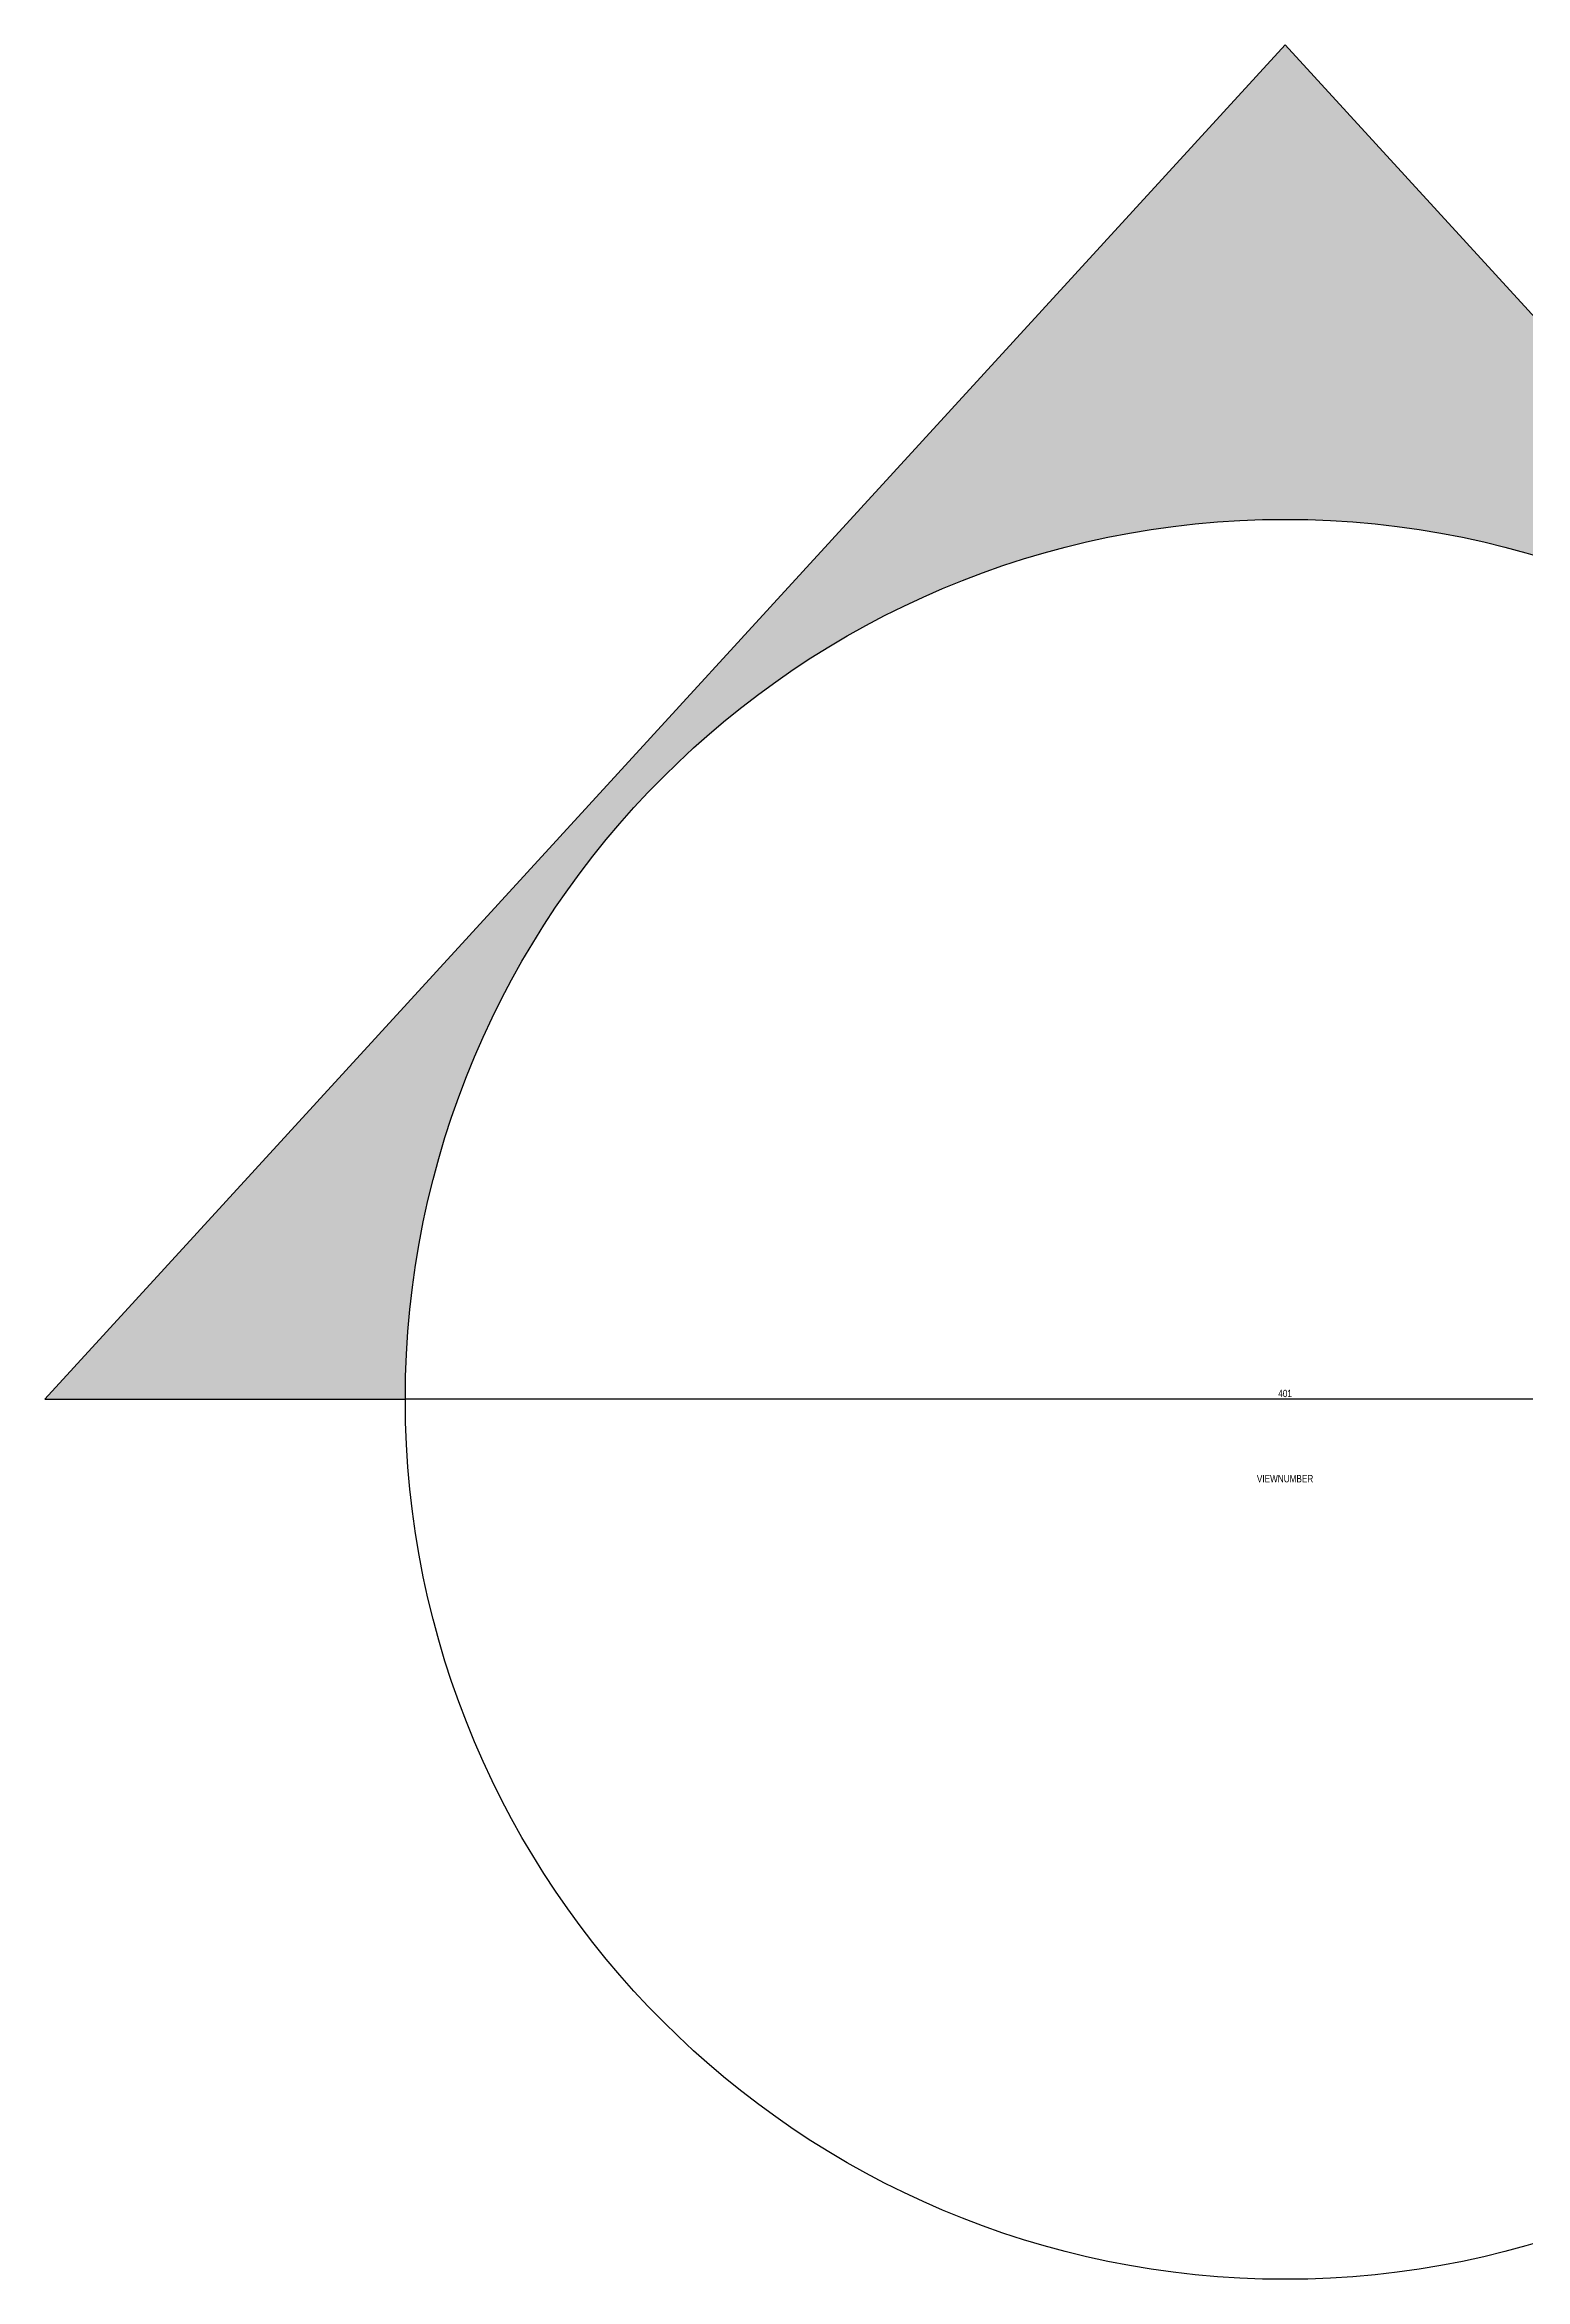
# Model space of a CAD drawing. Header units: inches. Extents: x -0.44 to 1.66, y -0.31 to 0.48.
# Drawn here: x -0.441 to 0.085, y -0.313 to 0.481 of the extents above; entities that cross this region are included whole.
import ezdxf
from ezdxf.enums import TextEntityAlignment as Align

# ---------------------------------------------------------------- set-up
doc = ezdxf.new("R2010")
doc.units = ezdxf.units.IN
doc.header["$LTSCALE"] = 0.5
doc.header["$MEASUREMENT"] = 0
doc.set_wipeout_variables(frame=1)
doc.layers.add('VIEWPORT', color=14, linetype='Continuous', plot=False)
doc.styles.add('Style1', font='arial.ttf')

# ---------------------------------------------------------------- blocks, each defined once
blk = doc.blocks.new('*U6')
blk.add_wipeout([(0, 0.31062), (-0.00982, 0.31046), (-0.01962, 0.31), (-0.02941, 0.30923), (-0.03917, 0.30815), (-0.04889, 0.30677), (-0.05856, 0.30508), (-0.06817, 0.30309), (-0.07772, 0.3008), (-0.08718, 0.29821), (-0.09657, 0.29532), (-0.10586, 0.29214), (-0.11504, 0.28867), (-0.12411, 0.28491), (-0.13306, 0.28087), (-0.14187, 0.27656), (-0.15055, 0.27196), (-0.15908, 0.2671), (-0.16745, 0.26197), (-0.17565, 0.25658), (-0.18368, 0.25093), (-0.19153, 0.24504), (-0.19919, 0.2389), (-0.20666, 0.23253), (-0.21392, 0.22592), (-0.22097, 0.21909), (-0.2278, 0.21204), (-0.23441, 0.20478), (-0.24079, 0.19731), (-0.24692, 0.18965), (-0.25282, 0.1818), (-0.25846, 0.17377), (-0.26385, 0.16556), (-0.26898, 0.15719), (-0.27385, 0.14866), (-0.27844, 0.13999), (-0.28276, 0.13117), (-0.2868, 0.12222), (-0.29056, 0.11316), (-0.29403, 0.10397), (-0.29721, 0.09468), (-0.30009, 0.0853), (-0.30268, 0.07583), (-0.30497, 0.06629), (-0.30696, 0.05667), (-0.30865, 0.047), (-0.31004, 0.03728), (-0.31111, 0.02752), (-0.31188, 0.01774), (-0.31235, 0.00793), (-0.3125, -0.00188), (-0.31235, -0.0117), (-0.31188, -0.02151), (-0.31111, -0.03129), (-0.31004, -0.04105), (-0.30865, -0.05077), (-0.30696, -0.06044), (-0.30497, -0.07005), (-0.30268, -0.0796), (-0.30009, -0.08907), (-0.29721, -0.09845), (-0.29403, -0.10774), (-0.29056, -0.11692), (-0.2868, -0.12599), (-0.28276, -0.13494), (-0.27844, -0.14376), (-0.27385, -0.15243), (-0.26898, -0.16096), (-0.26385, -0.16933), (-0.25846, -0.17753), (-0.25282, -0.18557), (-0.24692, -0.19342), (-0.24079, -0.20108), (-0.23441, -0.20854), (-0.2278, -0.2158), (-0.22097, -0.22285), (-0.21392, -0.22969), (-0.20666, -0.23629), (-0.19919, -0.24267), (-0.19153, -0.24881), (-0.18368, -0.2547), (-0.17565, -0.26035), (-0.16745, -0.26574), (-0.15908, -0.27087), (-0.15055, -0.27573), (-0.14187, -0.28032), (-0.13306, -0.28464), (-0.12411, -0.28868), (-0.11504, -0.29244), (-0.10586, -0.29591), (-0.09657, -0.29909), (-0.08718, -0.30198), (-0.07772, -0.30457), (-0.06817, -0.30686), (-0.05856, -0.30885), (-0.04889, -0.31054), (-0.03917, -0.31192), (-0.02941, -0.313), (-0.01962, -0.31377), (-0.00982, -0.31423), (0, -0.31438), (0.00982, -0.31423), (0.01962, -0.31377), (0.02941, -0.313), (0.03917, -0.31192), (0.04889, -0.31054), (0.05856, -0.30885), (0.06817, -0.30686), (0.07772, -0.30457), (0.08718, -0.30198), (0.09657, -0.29909), (0.10586, -0.29591), (0.11504, -0.29244), (0.12411, -0.28868), (0.13306, -0.28464), (0.14187, -0.28032), (0.15055, -0.27573), (0.15908, -0.27087), (0.16745, -0.26574), (0.17565, -0.26035), (0.18368, -0.2547), (0.19153, -0.24881), (0.19919, -0.24267), (0.20666, -0.23629), (0.21392, -0.22969), (0.22097, -0.22285), (0.2278, -0.2158), (0.23441, -0.20854), (0.24079, -0.20108), (0.24692, -0.19342), (0.25282, -0.18557), (0.25846, -0.17753), (0.26385, -0.16933), (0.26898, -0.16096), (0.27385, -0.15243), (0.27844, -0.14376), (0.28276, -0.13494), (0.2868, -0.12599), (0.29056, -0.11692), (0.29403, -0.10774), (0.29721, -0.09845), (0.30009, -0.08907), (0.30268, -0.0796), (0.30497, -0.07005), (0.30696, -0.06044), (0.30865, -0.05077), (0.31004, -0.04105), (0.31111, -0.03129), (0.31188, -0.02151), (0.31235, -0.0117), (0.3125, -0.00188), (0.31235, 0.00793), (0.31188, 0.01774), (0.31111, 0.02752), (0.31004, 0.03728), (0.30865, 0.047), (0.30696, 0.05667), (0.30497, 0.06629), (0.30268, 0.07583), (0.30009, 0.0853), (0.29721, 0.09468), (0.29403, 0.10397), (0.29056, 0.11316), (0.2868, 0.12222), (0.28276, 0.13117), (0.27844, 0.13999), (0.27385, 0.14866), (0.26898, 0.15719), (0.26385, 0.16556), (0.25846, 0.17377), (0.25282, 0.1818), (0.24692, 0.18965), (0.24079, 0.19731), (0.23441, 0.20478), (0.2278, 0.21204), (0.22097, 0.21909), (0.21392, 0.22592), (0.20666, 0.23253), (0.19919, 0.2389), (0.19153, 0.24504), (0.18368, 0.25093), (0.17565, 0.25658), (0.16745, 0.26197), (0.15908, 0.2671), (0.15055, 0.27196), (0.14187, 0.27656), (0.13306, 0.28087), (0.12411, 0.28491), (0.11504, 0.28867), (0.10586, 0.29214), (0.09657, 0.29532), (0.08718, 0.29821), (0.07772, 0.3008), (0.06817, 0.30309), (0.05856, 0.30508), (0.04889, 0.30677), (0.03917, 0.30815), (0.02941, 0.30923), (0.01962, 0.31), (0.00982, 0.31046)]).dxf.layer = 'VIEWPORT'
h = blk.add_hatch(color=256)
h.dxf.hatch_style = 1
h.paths.add_polyline_path([(0, 0.47918), (-0.44062, -0.00188), (-0.3125, -0.00188, -1), (0.3125, -0.00188), (0.44062, -0.00188)])
at = {"ltscale": 0.5}
blk.add_line((0.3125, -0.00188), (-0.3125, -0.00188), dxfattribs=at)
blk.add_lwpolyline([(0.3125, -0.00188), (0.44062, -0.00188), (0, 0.47918), (-0.44062, -0.00188), (-0.3125, -0.00188)], dxfattribs=at)
blk.add_circle((0, -0.00188), 0.3125, dxfattribs=at)
at = {"ltscale": 0.5, "style": 'Style1', "width": 0.8}
blk.add_attdef('SHT', text='', height=0.11719, dxfattribs=at).set_placement((0, -0.00188), align=Align.BOTTOM_CENTER)
blk.add_attdef('NO', text='', height=0.11719, dxfattribs=at).set_placement((0, -0.02876), align=Align.TOP_CENTER)

msp = doc.modelspace()

# ---------------------------------------------------------------- block references
at = {"ltscale": 0.5}
ref = msp.add_blockref('*U6', (0, 0.00188), dxfattribs=at)
ref.add_attrib('NO', 'VIEWNUMBER', dxfattribs={"ltscale": 0.5, "height": 0.002604, "style": 'Style1', "width": 0.8}).set_placement((0, -0.02688), align=Align.TOP_CENTER)
ref.add_attrib('SHT', '401', dxfattribs={"ltscale": 0.5, "height": 0.002604, "style": 'Style1', "width": 0.8}).set_placement((0, 0), align=Align.BOTTOM_CENTER)

doc.saveas('drawing.dxf')
